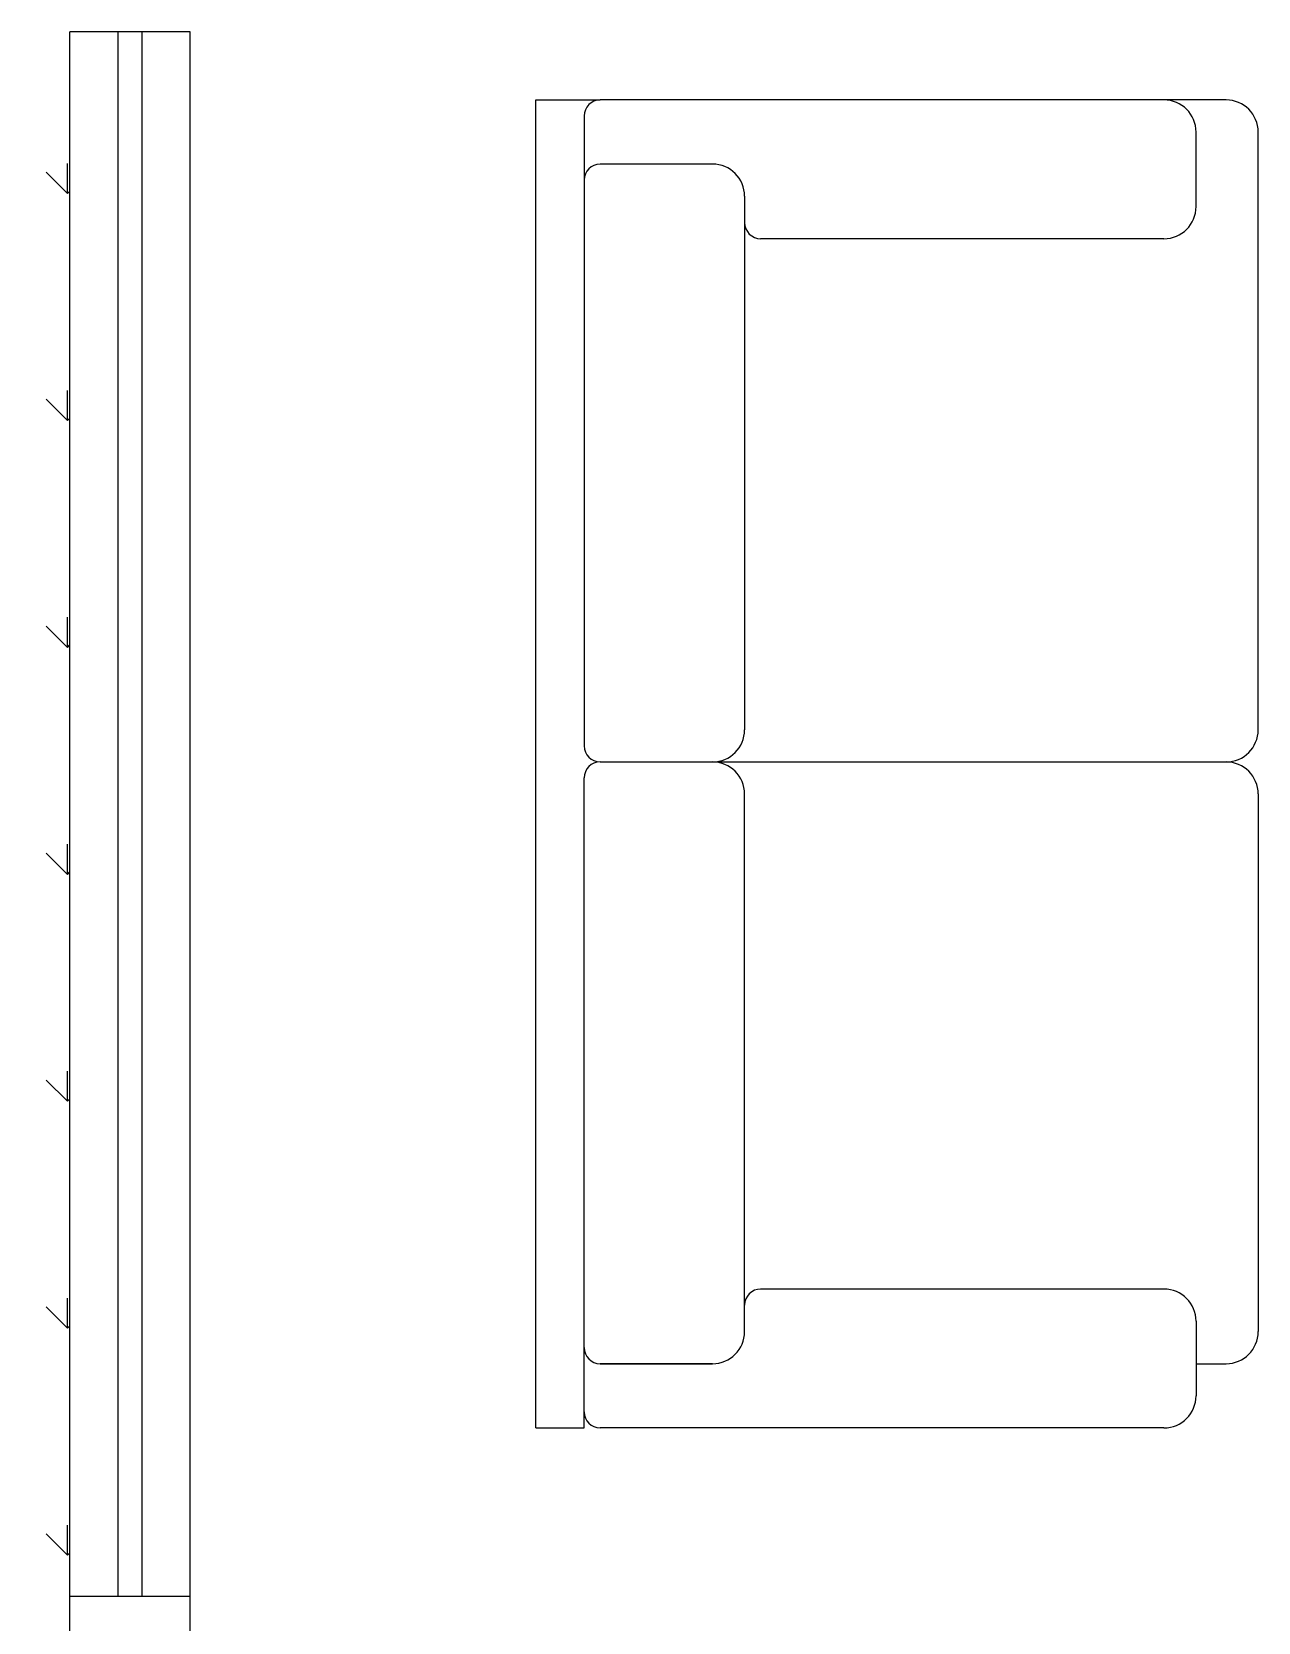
# Model space of a CAD drawing. Header units: millimetres. Extents: x -6300 to 1991, y -4770 to 4545.
# Drawn here: x -2339.1 to -2186.3, y -3565.7 to -3367.5 of the extents above; entities that cross this region are included whole.
import ezdxf

# ---------------------------------------------------------------- set-up
doc = ezdxf.new("R2010")
doc.units = ezdxf.units.MM
doc.header["$LTSCALE"] = 20
doc.header["$MEASUREMENT"] = 0
doc.linetypes.add('CONTINU', pattern=[0])
doc.layers.get('0').update_dxf_attribs({"linetype": 'CONTINUOUS'})
doc.layers.add('HIDROSSANITÁRIO', color=8, linetype='CONTINUOUS')

# ---------------------------------------------------------------- blocks, each defined once
blk = doc.blocks.new('A$C7AFB675E')
at = {"color": 8}
for p, q in [((3.5035, 3.7432), (3.5035, 3.6832)), ((3.5035, 3.7432), (5.1585, 3.7432)), ((5.1585, 3.7432), (5.1585, 3.6632)), ((3.5035, 3.6832), (3.5635, 3.6832)), ((3.5235, 3.6832), (3.6035, 3.6832)), ((3.6035, 3.6832), (4.3135, 3.6832)), ((5.0585, 3.6832), (4.3535, 3.6832)), ((5.1385, 3.6832), (5.0585, 3.6832)), ((3.5035, 2.9606), (3.5035, 3.6632)), ((3.5835, 3.5232), (3.5835, 3.6632)), ((3.5835, 3.6632), (3.5835, 3.5232)), ((4.3335, 3.6632), (4.3335, 3.5232)), ((4.3335, 3.6632), (4.3335, 3.5232)), ((5.0785, 3.5232), (5.0785, 3.6632)), ((5.1585, 2.8832), (5.1585, 3.6632)), ((4.3335, 3.5232), (4.3335, 2.8832)), ((4.3335, 3.5232), (4.3335, 2.8832)), ((3.6235, 3.4832), (4.2935, 3.4832)), ((5.0385, 3.4832), (4.3735, 3.4832)), ((3.6765, 2.9606), (3.6765, 3.4632)), ((4.9855, 2.9606), (4.9855, 3.4632)), ((3.6365, 2.9206), (3.5435, 2.9206)), ((3.5835, 2.9206), (3.5835, 2.8832)), ((3.5835, 2.9206), (3.5835, 2.8832)), ((5.0255, 2.9206), (5.1185, 2.9206)), ((4.2935, 2.8432), (3.6235, 2.8432)), ((4.3735, 2.8432), (4.9185, 2.8432)), ((4.9185, 2.8432), (5.1185, 2.8432))]:
    blk.add_line(p, q, dxfattribs=at)
for centre, radius, start, end in [((3.5235, 3.6632), 0.02, 90, 180), ((3.6035, 3.6632), 0.02, 90, 180), ((3.6035, 3.6632), 0.02, 90, 180), ((4.3135, 3.6632), 0.02, 0, 90), ((4.3535, 3.6632), 0.02, 90, 180), ((5.0585, 3.6632), 0.02, 0, 90), ((5.1385, 3.6632), 0.02, 0, 90), ((3.6235, 3.5232), 0.04, 180, 270), ((3.6235, 3.5232), 0.04, 180, 270), ((4.2935, 3.5232), 0.04, 270, 0), ((4.3735, 3.5232), 0.04, 180, 270), ((5.0385, 3.5232), 0.04, 270, 0), ((3.6565, 3.4632), 0.02, 0, 90), ((5.0055, 3.4632), 0.02, 90, 180), ((3.5435, 2.9606), 0.04, 180, 270), ((3.6365, 2.9606), 0.04, 270, 0), ((5.0255, 2.9606), 0.04, 180, 270), ((5.1185, 2.9606), 0.04, 270, 0), ((3.6235, 2.8832), 0.04, 180, 270), ((4.2935, 2.8832), 0.04, 270, 0), ((4.3735, 2.8832), 0.04, 180, 270), ((5.1185, 2.8832), 0.04, 270, 0)]:
    blk.add_arc(centre, radius, start, end, dxfattribs=at)

msp = doc.modelspace()

# ---------------------------------------------------------------- hatches: boundary and pattern name
at = {"layer": 'HIDROSSANITÁRIO'}
h = msp.add_hatch(dxfattribs=at)
h.set_pattern_fill('GRASS', color=8, scale=20, style=0)
h.set_pattern_definition([(90, (-158294.171, -6555.51), (-14.1421356, 14.1421356), [3.75, -24.5342713]), (45, (-158294.171, -6555.51), (-14.1421356, 14.1421356), [3.75, -16.25]), (135, (-158294.171, -6555.51), (-14.1421356, -14.1421356), [3.75, -16.25])])
h.paths.add_polyline_path([(-2684.708, -3137.168), (-2419.698, -3137.168), (-2419.719, -3367.504), (-2334.38, -3367.504), (-2334.38, -3797.168), (-2684.708, -3797.168)])
h.paths.add_polyline_path([(-2683.723, -3146.61), (-2683.723, -3276.61), (-2653.723, -3276.61), (-2653.723, -3146.61)], flags=16)
h.paths.add_polyline_path([(-2684.708, -3259.763), (-2584.708, -3259.763), (-2584.708, -3256.763), (-2684.708, -3256.763)], flags=17)
h.paths.add_polyline_path([(-2649.708, -3146.61), (-2649.708, -3276.61), (-2619.708, -3276.61), (-2619.708, -3146.61)], flags=16)
h.paths.add_polyline_path([(-2609.708, -3146.61), (-2609.708, -3276.61), (-2579.708, -3276.61), (-2579.708, -3146.61)], flags=16)
h.paths.add_polyline_path([(-2569.708, -3146.61), (-2569.708, -3276.61), (-2539.708, -3276.61), (-2539.708, -3146.61)], flags=16)
h.paths.add_polyline_path([(-2489.708, -3146.61), (-2489.708, -3276.61), (-2459.708, -3276.61), (-2459.708, -3146.61)], flags=16)
h.paths.add_polyline_path([(-2529.708, -3146.61), (-2529.708, -3276.61), (-2499.708, -3276.61), (-2499.708, -3146.61)], flags=16)
h.paths.add_polyline_path([(-2449.708, -3146.61), (-2449.708, -3276.61), (-2419.708, -3276.61), (-2419.708, -3146.61)], flags=16)
h.paths.add_polyline_path([(-2383.837, -3453.76), (-2343.808, -3453.76), (-2343.808, -3473.227), (-2383.837, -3473.227)], flags=16)
h.paths.add_polyline_path([(-2509.022, -3617.386), (-2509.022, -3613.654), (-2510.45, -3613.938), (-2511.661, -3614.747)], flags=24)
h.paths.add_polyline_path([(-2509.022, -3617.386), (-2511.661, -3614.747), (-2512.47, -3615.958), (-2512.754, -3617.386)], flags=8)
h.paths.add_polyline_path([(-2509.022, -3617.386), (-2505.289, -3617.386), (-2505.573, -3618.815), (-2506.382, -3620.025)], flags=8)
h.paths.add_polyline_path([(-2509.022, -3617.386), (-2506.382, -3620.025), (-2507.593, -3620.835), (-2509.022, -3621.119)], flags=24)
edge = h.paths.add_edge_path(flags=16)
edge.add_line((-2509.022, -3624.851), (-2509.022, -3609.921))
edge = h.paths.add_edge_path(flags=16)
edge.add_arc((-2509.022, -3617.386), 3.732, 0, 360)
edge = h.paths.add_edge_path(flags=16)
edge.add_line((-2516.486, -3617.386), (-2481.375, -3617.386))
h.paths.add_polyline_path([(-2506.054, -3618.275), (-2477.746, -3618.275), (-2477.746, -3600.247), (-2506.054, -3600.247)], flags=24)
h.paths.add_polyline_path([(-2543.878, -3580.553), (-2436.294, -3580.553), (-2436.294, -3553), (-2543.878, -3553)], flags=24)
h.paths.add_polyline_path([(-2524.193, -3601.037), (-2455.98, -3601.037), (-2455.98, -3581.322), (-2524.193, -3581.322)], flags=24)
h.paths.add_polyline_path([(-2514.786, -3401.301), (-2475.203, -3401.301), (-2475.203, -3371.114), (-2514.786, -3371.114)], flags=24)
h.paths.add_polyline_path([(-2392.643, -3401.301), (-2362.298, -3401.301), (-2362.298, -3371.114), (-2392.643, -3371.114)], flags=24)
h.paths.add_polyline_path([(-2664.78, -3401.301), (-2625.197, -3401.301), (-2625.197, -3371.114), (-2664.78, -3371.114)], flags=24)
h.paths.add_polyline_path([(-2381.066, -3534.514), (-2381.066, -3494.931), (-2411.252, -3494.931), (-2411.252, -3534.514)], flags=24)
h.paths.add_polyline_path([(-2591.455, -3609.376), (-2591.455, -3569.792), (-2621.642, -3569.792), (-2621.642, -3609.376)], flags=24)
h.paths.add_polyline_path([(-2381.066, -3757.439), (-2381.066, -3717.856), (-2411.252, -3717.856), (-2411.252, -3757.439)], flags=24)

# ---------------------------------------------------------------- linework, layer by layer
at = {"layer": 'HIDROSSANITÁRIO', "color": 8, "linetype": 'Continuous'}
for p, q in [((-2334.38, -3562.504), (-2334.38, -3367.504)), ((-2319.38, -3367.504), (-2334.38, -3367.504)), ((-2328.38, -3562.504), (-2328.38, -3367.504)), ((-2325.38, -3562.504), (-2325.38, -3367.504)), ((-2319.38, -3562.504), (-2319.38, -3367.504)), ((-2334.38, -3662.168), (-2334.38, -3562.504)), ((-2319.38, -3562.504), (-2334.38, -3562.504)), ((-2319.38, -3647.168), (-2319.38, -3562.504))]:
    msp.add_line(p, q, dxfattribs=at)

# ---------------------------------------------------------------- block references
at = {"layer": 'HIDROSSANITÁRIO', "color": 8, "linetype": 'CONTINU', "xscale": 100, "yscale": 100, "zscale": 100, "rotation": 90.00000000000001}
msp.add_blockref('A$C7AFB675E', (-1901.984, -3891.844), dxfattribs=at)

doc.saveas('drawing.dxf')
